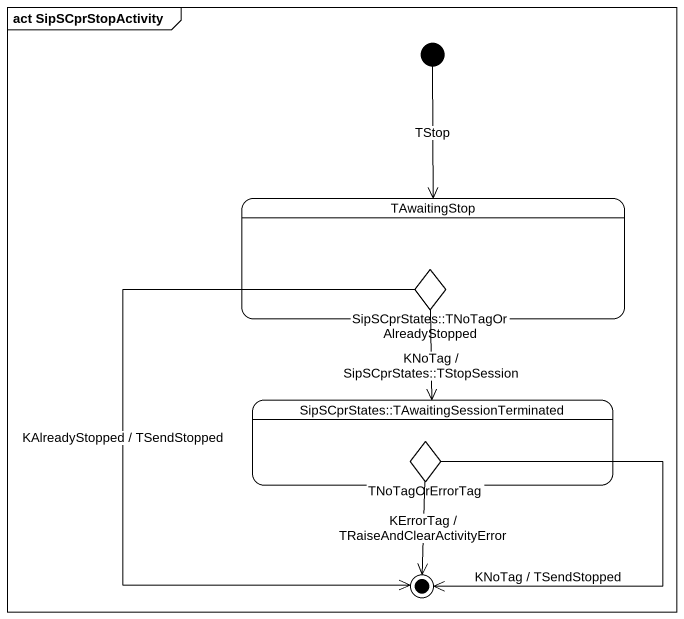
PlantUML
@startuml
mainframe act SipSCprStopActivity
hide empty description
state TAwaitingStop {
  state "SipSCprStates::TNoTagOrAlreadyStopped" as SipSCprStates <<choice>>
}
state "SipSCprStates::TAwaitingSessionTerminated" as SipSCprStates_2 {
  state TNoTagOrErrorTag <<choice>>
}
state final1 <<end>>
[*] --> TAwaitingStop : TStop
SipSCprStates --> SipSCprStates_2 : KNoTag / SipSCprStates::TStopSession
SipSCprStates --> final1 : KAlreadyStopped / TSendStopped
TNoTagOrErrorTag --> final1 : KNoTag / TSendStopped
TNoTagOrErrorTag --> final1 : KErrorTag / TRaiseAndClearActivityError
@enduml
